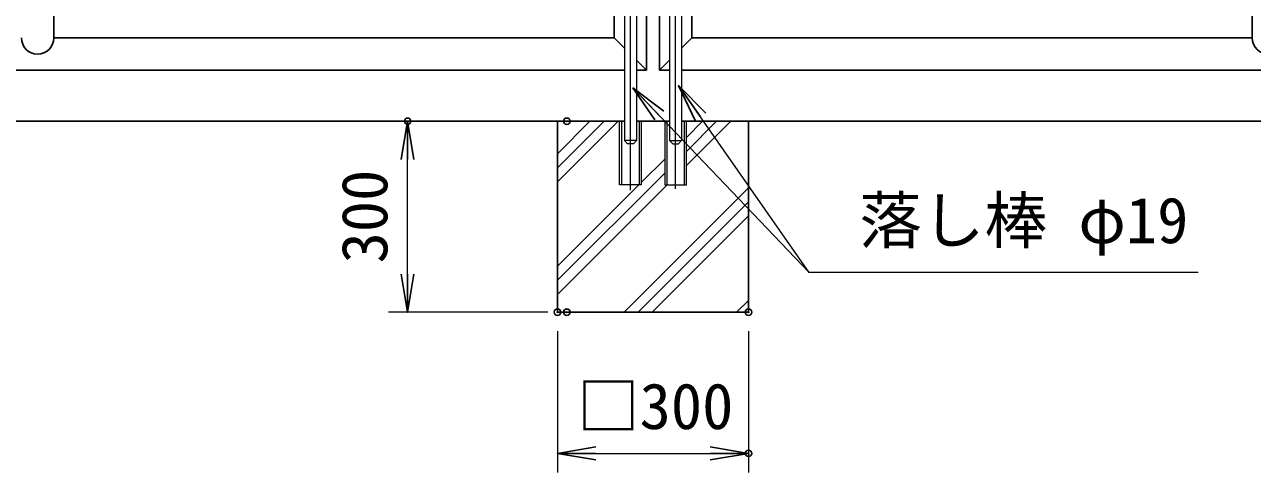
# Model space of a CAD drawing. Units: millimetres, scale not verified. Extents: x -6300 to 6300, y -4455 to 4455.
# Drawn here: x -2308 to -380, y -2362 to -1659 of the extents above; entities that cross this region are included whole.
import ezdxf
from ezdxf.enums import TextEntityAlignment as Align

# ---------------------------------------------------------------- set-up
doc = ezdxf.new("R2010")
doc.units = ezdxf.units.MM
doc.header["$LTSCALE"] = 20
doc.header["$PDMODE"] = 32
doc.header["$PDSIZE"] = 10
doc.linetypes.add('DASHED', pattern=[7.5, 6, -1.5])
doc.linetypes.add('USER1', pattern=[50.8, 31.75, -6.35, 6.35, -6.35])
for name, color, linetype, lineweight in [('0-0_D-DCR-HCH', 7, 'Continuous', 13), ('0-1_D-STR4', 7, 'Continuous', 25), ('0-2_D-STR1', 1, 'Continuous', 25), ('0-3_D-STR3', 3, 'Continuous', 13), ('0-4_D-BMK', 2, 'USER1', 13), ('0-5_D-BGD', 7, 'Continuous', 25), ('0-6_D-STR-DIM', 7, 'Continuous', 13), ('0-8_Defpoints', 8, 'Continuous', 25), ('0-9_D-STR-TXT', 7, 'Continuous', 13)]:
    doc.layers.add(name, color=color, linetype=linetype, lineweight=lineweight)
doc.layers.add('0-7_0', color=7, linetype='Continuous')
doc.styles.add('ＭＳ ゴシック', font='')
doc.styles.get('ＭＳ ゴシック').set_extended_font_data('MS Gothic')

# ---------------------------------------------------------------- blocks, each defined once
blk = doc.blocks.new('_Open')
at = {"layer": '0-7_0'}
blk.add_line((-20, 3.333), (0, 0), dxfattribs=at)
blk.add_lwpolyline([(-20, -3.333), (0, 0), (-20, 0)], dxfattribs=at)

msp = doc.modelspace()

# ---------------------------------------------------------------- linework, layer by layer
at = {"layer": '0-0_D-DCR-HCH'}
for p, q in [((-1471.38, -1905.74), (-1376.16, -1810.52)), ((-1471.38, -1883.64), (-1398.26, -1810.52)), ((-1471.38, -1861.54), (-1420.36, -1810.52)), ((-1268.98, -1880.11), (-1199.39, -1810.52)), ((-1268.98, -1858.02), (-1221.48, -1810.52)), ((-1268.98, -1835.92), (-1243.58, -1810.52)), ((-1339.78, -1906.72), (-1302.98, -1869.92)), ((-1471.38, -2060.42), (-1302.98, -1892.02)), ((-1471.38, -2082.51), (-1299.39, -1910.52)), ((-1471.38, -2038.32), (-1343.58, -1910.52)), ((-1366.8, -2110.52), (-1171.38, -1915.1)), ((-1344.71, -2110.52), (-1171.38, -1937.19)), ((-1322.61, -2110.52), (-1171.38, -1959.29)), ((-1190.03, -2110.52), (-1171.38, -2091.87))]:
    msp.add_line(p, q, dxfattribs=at)
at = {"layer": '0-1_D-STR4'}
for p, q in [((-1471.38, -2110.52), (-1471.38, -1810.52)), ((-1171.38, -2110.52), (-1171.38, -1810.52)), ((-1471.38, -2110.52), (-1171.38, -2110.52))]:
    msp.add_line(p, q, dxfattribs=at)
at = {"layer": '0-2_D-STR1'}
for p, q in [((-1331.38, -1730.52), (-1331.38, -1035.52)), ((-1311.38, -1035.52), (-1311.38, -1730.52)), ((-380.28, -1035.52), (-380.28, -1679.72)), ((-2262.48, -1634.34), (-2262.48, -1679.72)), ((-2262.48, -1679.72), (-1382.18, -1679.72)), ((-1366.28, -1695.61), (-1382.18, -1679.71)), ((-1276.48, -1695.61), (-1260.58, -1679.71)), ((-1260.58, -1679.72), (-380.28, -1679.72)), ((-1331.38, -1730.51), (-1347.28, -1714.61)), ((-1311.38, -1730.51), (-1295.48, -1714.61)), ((-3244.38, -1730.52), (-1366.78, -1730.52)), ((-1346.78, -1730.52), (-1331.38, -1730.52)), ((-1311.38, -1730.52), (-1295.98, -1730.52)), ((-1275.98, -1730.52), (601.62, -1730.52))]:
    msp.add_line(p, q, dxfattribs=at)
for points in [[(-1382.18, -1679.72), (-1382.18, -1669.72), (-1382.18, -1579.02)], [(-1260.58, -1634.34), (-1260.58, -1669.72), (-1260.58, -1679.72)]]:
    msp.add_lwpolyline(points, dxfattribs=at)
for centre in [(-2287.88, -1679.71), (-354.88, -1679.71)]:
    msp.add_arc(centre, 25.4, 180, 0, dxfattribs=at)
at = {"layer": '0-3_D-STR3'}
for p, q in [((-1366.28, -1585.52), (-1366.28, -1841.02)), ((-1347.28, -1585.52), (-1347.28, -1841.02)), ((-1295.48, -1585.52), (-1295.48, -1841.02)), ((-1276.48, -1585.52), (-1276.48, -1841.02)), ((-1373.78, -1910.52), (-1373.78, -1810.52)), ((-1373.78, -1910.52), (-1373.78, -1810.52)), ((-1339.78, -1810.52), (-1339.78, -1910.52)), ((-1339.78, -1810.52), (-1339.78, -1910.52)), ((-1302.98, -1810.52), (-1302.98, -1910.52)), ((-1268.98, -1910.52), (-1268.98, -1810.52)), ((-1361.28, -1846.02), (-1366.28, -1841.02)), ((-1352.28, -1846.02), (-1361.28, -1846.02)), ((-1290.48, -1846.02), (-1281.48, -1846.02)), ((-1281.48, -1846.02), (-1276.48, -1841.02)), ((-1339.78, -1910.52), (-1373.78, -1910.52)), ((-1339.78, -1910.52), (-1373.78, -1910.52)), ((-1302.98, -1910.52), (-1268.98, -1910.52))]:
    msp.add_line(p, q, dxfattribs=at)
at = {"layer": '0-3_D-STR3', "linetype": 'DASHED'}
for p, q in [((-1370.58, -1910.52), (-1370.58, -1810.52)), ((-1342.98, -1810.52), (-1342.98, -1910.52)), ((-1299.78, -1810.52), (-1299.78, -1910.52)), ((-1272.18, -1910.52), (-1272.18, -1810.52))]:
    msp.add_line(p, q, dxfattribs=at)
at = {"layer": '0-3_D-STR3'}
for points in [[(-1352.28, -1846.02), (-1347.28, -1841.02), (-1366.28, -1841.02)], [(-1290.48, -1846.02), (-1295.48, -1841.02), (-1276.48, -1841.02)]]:
    msp.add_lwpolyline(points, dxfattribs=at)
at = {"layer": '0-4_D-BMK'}
for p, q in [((-1356.78, -1918.77), (-1356.78, -1348.57)), ((-1285.98, -1916.87), (-1285.98, -1349.36))]:
    msp.add_line(p, q, dxfattribs=at)
at = {"layer": '0-5_D-BGD'}
for p, q in [((-3071.38, -1810.52), (-1366.78, -1810.52)), ((-1346.78, -1810.52), (-1295.98, -1810.52)), ((-1346.78, -1810.52), (-1295.98, -1810.52)), ((-1346.78, -1810.52), (-1295.98, -1810.52)), ((-1346.78, -1810.52), (-1295.98, -1810.52)), ((-1275.98, -1810.52), (428.62, -1810.52))]:
    msp.add_line(p, q, dxfattribs=at)
at = {"layer": '0-6_D-STR-DIM'}
for p, q in [((-1486.78, -1810.52), (-1736.78, -1810.52)), ((-1706.78, -2050.52), (-1706.78, -1870.52)), ((-1486.78, -2110.52), (-1736.78, -2110.52)), ((-1471.38, -2140.52), (-1471.38, -2362.23)), ((-1171.38, -2140.52), (-1171.38, -2362.23)), ((-1411.38, -2332.23), (-1231.38, -2332.23))]:
    msp.add_line(p, q, dxfattribs=at)
at = {"layer": '0-8_Defpoints'}
for p in [(-1706.78, -1810.52), (-1456.78, -1810.52), (-1471.38, -2110.52), (-1456.78, -2110.52), (-1171.38, -2110.52), (-1171.38, -2332.23)]:
    msp.add_point(p, dxfattribs=at)
at = {"layer": '0-9_D-STR-TXT'}
msp.add_line((-1076.27, -2048.13), (-1351.5, -1759.67), dxfattribs=at)
msp.add_lwpolyline([(-465.37, -2048.13), (-1076.27, -2048.13), (-1280, -1756.23)], dxfattribs=at)

# ---------------------------------------------------------------- block references
at = {"layer": '0-6_D-STR-DIM', "xscale": 3, "yscale": 3}
for p, rotation in [((-1706.78, -1810.52), 90), ((-1706.78, -2110.52), 270), ((-1471.38, -2332.23), 180)]:
    msp.add_blockref('_Open', p, dxfattribs=dict(at, rotation=rotation))
msp.add_blockref('_Open', (-1171.38, -2332.23), dxfattribs=at)
at = {"layer": '0-9_D-STR-TXT', "xscale": 3, "yscale": 3}
for p, rotation in [((-1352.88, -1758.22), 133.65476), ((-1281.14, -1754.59), 124.91155)]:
    msp.add_blockref('_Open', p, dxfattribs=dict(at, rotation=rotation))

# ---------------------------------------------------------------- texts
at = {"layer": '0-6_D-STR-DIM', "style": 'ＭＳ ゴシック'}
msp.add_text('300', height=72.14, rotation=90, dxfattribs=at).set_placement((-1716.9, -2033.83), align=Align.BOTTOM_LEFT)
msp.add_text('□300', height=72.14, dxfattribs=at).set_placement((-1440.81, -2315.74), align=Align.BOTTOM_LEFT)
at = {"layer": '0-9_D-STR-TXT', "style": 'ＭＳ ゴシック'}
msp.add_text('落し棒 φ19', height=72.14, dxfattribs=at).set_placement((-997.6, -2023.73), align=Align.BOTTOM_LEFT)

doc.saveas('drawing.dxf')
